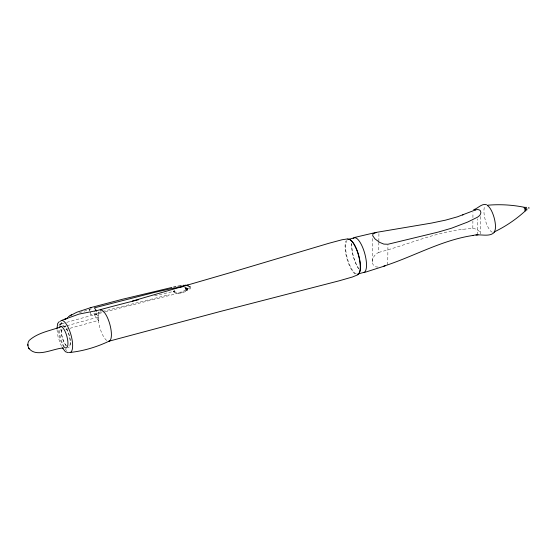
<?xml version="1.0" encoding="UTF-8"?>
<svg xmlns="http://www.w3.org/2000/svg" width="557" height="557" viewBox="0 0 557 557"><rect width="100%" height="100%" fill="white"/><g stroke="black" fill="none" stroke-linecap="round" stroke-linejoin="round"><path stroke-width="0.42" stroke-dasharray="2.79 2.09" d="M70.015 328.289L98.401 320.414L94.314 314.733L94.335 312.157M98.401 320.414L98.457 313.542L97.099 311.648M351.69 243.52C351.558 252.342 354.036 261.254 358.666 268.766M378.099 267.068C375.181 267.318 372.257 265.028 372.341 261.985L372.542 238.535M372.341 261.985C372.313 257.912 374.958 253.908 378.753 252.398L378.844 242.142M378.851 241.292L378.934 231.893M387.749 264.874L387.923 245.122M378.753 252.398C409.966 244.182 440.148 229.825 472.823 228.544L472.893 220.969M472.921 217.599L472.963 212.544M477.405 234.88L477.544 218.859M480.503 233.912A6.085 2.242 7.2 0 0 480.642 233.369L480.795 215.58M154.561 295.837A1266.973 790.439 0.5 0 1 173.666 291.402C176.597 291.576 170.693 292.341 175.831 289.633M189.888 287.426L189.164 288.345M60.407 325.316A5.953 4.226 -35.9 0 1 61.771 323.721L62.259 322.969M62.203 329.841L61.709 330.6A5.953 4.226 -35.9 0 1 59.717 328.714M59.752 324.94L61.73 322.392M173.937 291.75L174.835 291.555C172.231 293.407 176.291 289.515 173.666 291.402L174.125 292.174C177.098 296.059 195.563 289.278 184.235 287.308M60.142 324.592L61.959 322.607M187.681 288.672C185.196 288.046 189.192 289.577 187.535 288.317C183.991 291.784 178.324 293.797 173.666 291.402M174.856 291.415L173.756 291.617L174.849 290.935L173.714 291.527L174.801 290.719M186.477 289.25L187.27 289.549L186.504 290.281L187.507 289.626L186.839 290.315C187.827 289.898 185.509 288.951 187.277 288.916L186.692 288.296L187.793 288.735M64.556 327.105L65.928 325.873M186.574 289.306L187.625 288.415M173.798 291.687L174.87 291.116M173.833 291.729L174.87 291.276M79.456 312.623L91.898 308.724M90.979 314.538L90.638 313.619L90.979 314.538L101.687 311.676M61.771 323.721L65.921 322.566M66.749 322.336L98.457 313.542M63.637 326.632L66.109 325.942M66.937 325.72L98.429 316.982L94.342 311.293M65.858 329.445L69.186 328.526M102.516 311.454L169.356 294.625M94.314 314.733L104.117 312.122M104.932 311.899L182.397 292.195L190.111 288.979L190.452 286.98L189.185 285.421M462.978 229.289L462.47 229.331M472.823 228.544C475.915 228.516 479.417 230.403 480.635 233.369M186.511 289.167L187.514 289.167L186.846 289.563L187.201 289.452L186.88 288.728M186.818 288.596L187.563 288.582M187.577 286.214L190.376 286.73M186.867 288.693L187.758 288.707L186.811 288.575M186.491 287.851L187.528 288.498M186.609 288.108L187.625 288.533M186.518 287.865L187.584 288.442L190.445 287.684L189.895 286.723A5.814 3.627 0.5 0 0 188.6 286.159M61.5 346.37L58.116 337.124L56.96 329.34M185.119 286.876L185.941 289.87L185.551 289.299L185.906 288.818L185.377 288.992L185.746 288.512L185.216 288.672L185.592 288.192A4.783 3.098 73.5 0 1 185.161 286.834M358.645 268.648A17.956 5.862 74.5 0 1 351.725 243.625M492.36 232.269A14.009 4.574 74.5 0 1 485.286 220.029A14.009 4.574 74.5 0 1 485.077 205.944M66.262 345.646A10.743 3.579 74.1 0 1 61.388 328.393M62.656 326.228A10.743 3.579 74.1 0 1 69.186 335.579A10.743 3.579 74.1 0 1 68.497 346.879M64.069 346.865A11.161 3.641 74.5 0 1 58.91 328.762M66.624 350.555A16.536 5.403 74.5 0 1 65.399 348.974M64.187 346.983A16.536 5.403 74.5 0 1 59.007 328.247M59.028 325.929A16.536 5.403 74.5 0 1 59.265 323.951M66.541 346.182A11.161 3.641 74.5 0 1 61.291 328.7M62.614 325.817A11.161 3.641 74.5 0 1 69.521 336.226A11.161 3.641 74.5 0 1 68.051 347.22M106.707 340.487A16.104 5.257 74.5 0 1 99.675 327.043A16.104 5.257 74.5 0 1 98.812 311.941M356.41 273.995A17.956 5.862 74.5 0 1 347.338 258.302A17.956 5.862 74.5 0 1 347.074 240.241M354.927 273.842A18.465 6.03 74.5 0 1 346.865 258.427A18.465 6.03 74.5 0 1 345.876 241.118M524.325 209.745A1.88 0.613 74.5 0 1 524.06 208.784M524.255 209.105A1.525 0.494 74.5 0 1 524.2 208.847M90.812 312.609L90.331 312.644L90.812 312.609M89.754 309.706L89.371 309.81L89.761 309.783M89.795 310.103L89.169 310.277L89.795 310.103"/><path stroke-width="0.84" d="M28.797 348.306C27.53 345.855 27.418 342.625 29.236 340.397C38.154 332.355 50.959 330.649 61.862 326.472M56.96 328.567L57.67 323.54L59.327 321.528M528.878 208.2L528.774 207.643L528.976 208.005M494.532 232.088C489.485 237.95 479.215 233.167 472.552 235.632M185.063 285.49L185.62 285.121A4.783 1.72 51.9 0 0 185.105 285.497M90.234 307.854L90.909 307.638L90.547 307.659M525.342 210.887C516.005 219.43 505.408 226.588 493.996 232.06M65.991 318.994L67.759 317.608M65.635 318.681L64.612 319.53L65.51 318.778M68.365 316.682L76.678 312.289L90.861 307.589M69.973 315.666L71.637 314.691M473.701 209.676C477.76 208.638 482.021 202.936 486.644 204.795M475.072 210.024C477.077 209.209 480.747 209.279 480.823 212.189A6.085 4.985 -10.3 0 1 480.468 214.055L480.322 214.348A4.999 4.512 -4.6 0 1 479.521 215.656L477.558 217.174L467.664 222.048L451.407 228.252L438.011 232.137L387.93 244.265L383.794 244.091L379.616 242.358L375.042 238.939L372.717 235.75L372.96 233.836L376.616 232.339L431.487 223.085L445.537 220.14L457.429 216.819L475.406 209.94M109.694 340.877C97.517 346.76 84.413 350.771 70.976 352.365M357.49 274.935L352.358 277.024L339.081 280.832L220.071 311.537L108.817 341.246A16.104 5.257 74.5 0 0 109.84 324.313A16.104 5.257 74.5 0 0 100.239 310.228M62.085 320.205L78.983 314.106L96.646 310.611M463.104 214.821L462.595 215.023M385.249 265.807L363.923 272.652M132.343 301.072L231.809 272.213L328.707 243.332L342.047 239.754L347.526 238.918M91.042 307.666L90.694 307.624L122.345 299.29L171.89 287.461M348.731 239.343L354.064 237.867M357.531 274.141L363.63 272.45A17.956 5.862 74.5 0 0 364.313 252.022A17.956 5.862 74.5 0 0 353.173 238.549M383.606 266.211C413.774 256.554 441.938 239.893 473.638 235.36M354.21 237.54L376.017 232.415M63.651 348.014C53.632 348.104 36.184 358.59 28.63 347.972M173.687 286.994L175.838 286.583M177.843 286.221L181.248 285.657M182.807 285.421L184.158 285.233M183.97 286.493L172.454 288.415L154.588 292.397L94.37 307.854L96.64 311.015M478.038 234.81L475.963 235.04M487.382 205.241C499.72 204.134 512.21 204.844 524.353 207.295M68.246 352.651L65.468 351.752L62.273 347.77M186.783 285.114L188.489 285.281M28.846 348.39L29.075 348.842M27.85 344.518L27.927 345.493M487.514 205.637A14.009 4.574 74.5 0 1 494.122 217.655A14.009 4.574 74.5 0 1 494.616 231.315M59.39 327.3A11.161 3.641 74.5 0 1 67.042 336.915A11.161 3.641 74.5 0 1 64.459 347.241M60.358 321.257A16.536 5.403 74.5 0 1 71.031 335.084A16.536 5.403 74.5 0 1 68.95 352.337M349.016 239.426A17.956 5.862 74.5 0 1 358.666 255.259A17.956 5.862 74.5 0 1 358.506 273.731M347.512 239.162A18.465 6.03 74.5 0 1 358.513 255.308A18.465 6.03 74.5 0 1 357.343 274.712M524.074 207.503A1.88 0.613 74.5 0 1 525.362 208.952A1.88 0.613 74.5 0 1 524.993 210.838M524.973 208.248A1.525 0.494 74.5 0 1 525.397 209.982A1.525 0.494 74.5 0 1 524.952 210.511M524.429 207.643A1.525 0.494 74.5 0 1 524.861 208.046M525.69 207.538A1.525 0.494 74.5 0 1 526.462 207.754A1.525 0.494 74.5 0 1 526.901 209.815A1.525 0.494 74.5 0 1 526.142 209.655M95.964 310.848A1266.973 790.439 0.5 0 1 138.707 299.687"/></g></svg>
